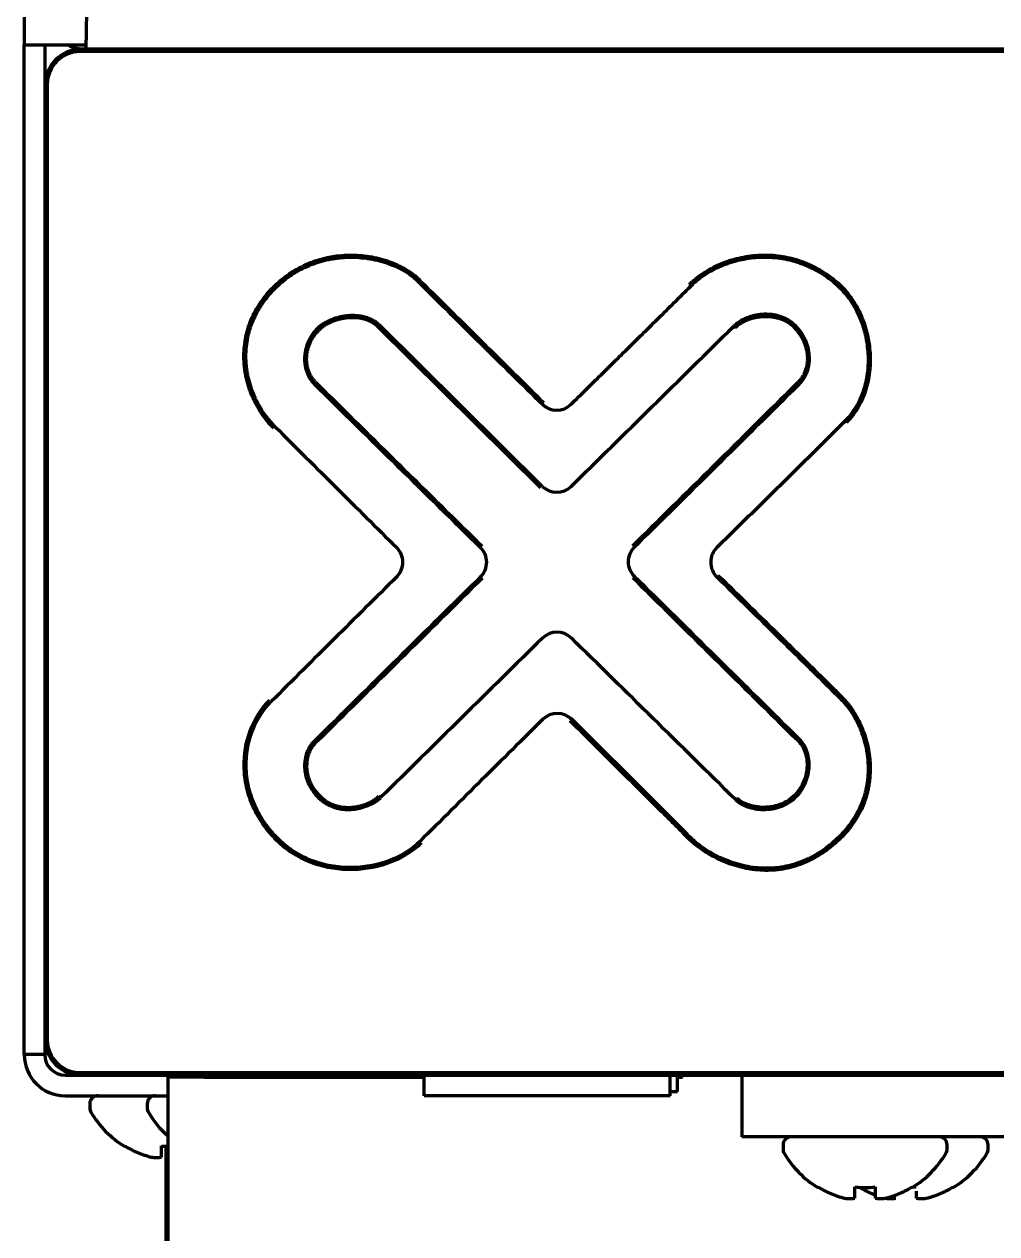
# Model space of a CAD drawing. Header units: inches. Extents: x -2983 to 7024, y 422 to 5529.
# Drawn here: x 2724.8 to 2772.2, y 2214.2 to 2273.1 of the extents above; entities that cross this region are included whole.
import ezdxf

# ---------------------------------------------------------------- set-up
doc = ezdxf.new("R2010")
doc.units = ezdxf.units.IN

msp = doc.modelspace()

# ---------------------------------------------------------------- linework, layer by layer
at = {"linetype": 'Continuous', "lineweight": 70}
for p, q in [((2724.784, 3937.287), (2724.784, 2272.092)), ((2727.933, 2280.41), (2727.784, 2271.892)), ((2724.784, 2271.546), (2724.784, 2272.092)), ((2724.784, 2272.092), (2726.784, 2272.092)), ((2725.784, 2272.092), (2725.784, 2271.546)), ((2726.784, 2272.092), (2727.788, 2272.092)), ((2774.059, 2271.767), (2727.509, 2271.767)), ((2773.984, 2271.892), (2727.584, 2271.892)), ((2724.784, 2225.188), (2724.784, 2271.546)), ((2725.784, 2271.546), (2725.784, 2270.092)), ((2725.784, 2270.092), (2725.784, 2223.692)), ((2725.909, 2270.167), (2725.909, 2223.617)), ((2744.027, 2260.532), (2744.099, 2260.602)), ((2764.208, 2260.577), (2764.27, 2260.655)), ((2757.298, 2260.354), (2757.227, 2260.424)), ((2739.076, 2258.267), (2739.147, 2258.196)), ((2742.094, 2258.452), (2742.025, 2258.379)), ((2749.977, 2250.512), (2742.025, 2258.379)), ((2750.048, 2250.583), (2742.094, 2258.452)), ((2759.369, 2258.37), (2759.44, 2258.3)), ((2762.36, 2258.439), (2762.29, 2258.368)), ((2738.923, 2255.588), (2738.993, 2255.658)), ((2762.592, 2255.587), (2762.521, 2255.658)), ((2737.024, 2253.483), (2736.954, 2253.412)), ((2764.813, 2253.771), (2764.883, 2253.7)), ((2758.56, 2246.173), (2758.63, 2246.245)), ((2764.628, 2240.199), (2764.699, 2240.269)), ((2751.48, 2239.234), (2751.41, 2239.163)), ((2738.891, 2238.125), (2738.962, 2238.053)), ((2762.622, 2238.217), (2762.551, 2238.146)), ((2739.138, 2235.414), (2739.209, 2235.485)), ((2742.156, 2235.414), (2742.085, 2235.485)), ((2759.481, 2235.307), (2759.551, 2235.379)), ((2759.575, 2235.355), (2759.507, 2235.281)), ((2757.196, 2233.546), (2757.125, 2233.476)), ((2744.146, 2233.208), (2744.075, 2233.278)), ((2724.784, 2224.461), (2724.784, 2225.188)), ((2724.784, 2223.892), (2724.784, 2224.461)), ((2724.784, 2222.892), (2724.784, 2223.892)), ((2725.784, 2223.692), (2725.784, 2222.892)), ((2725.784, 2222.892), (2724.784, 2222.892)), ((2726.784, 2221.892), (2738.784, 2221.892)), ((2727.509, 2222.017), (2774.059, 2222.017)), ((2727.584, 2221.892), (2773.984, 2221.892)), ((2730.23, 2221.892), (2730.231, 2221.892)), ((2733.584, 2221.792), (2731.784, 2221.792)), ((2731.784, 2221.792), (2731.784, 2141.342)), ((2733.03, 2221.892), (2733.031, 2221.892)), ((2733.584, 2221.792), (2744.284, 2221.792)), ((2736.538, 2221.892), (2736.538, 2221.892)), ((2740.784, 2221.892), (2738.784, 2221.892)), ((2740.784, 2221.892), (2740.784, 2221.792)), ((2744.284, 2220.892), (2744.284, 2221.892)), ((2756.284, 2220.892), (2756.284, 2221.892)), ((2756.634, 2221.092), (2756.634, 2221.892)), ((2756.634, 2221.792), (2756.884, 2221.792)), ((2756.884, 2221.792), (2756.884, 2221.892)), ((2759.784, 2221.892), (2759.784, 2218.892)), ((2756.284, 2221.092), (2756.634, 2221.092)), ((2726.784, 2220.892), (2731.784, 2220.892)), ((2727.984, 2220.492), (2727.984, 2220.292)), ((2730.784, 2220.492), (2730.784, 2220.292)), ((2756.284, 2220.892), (2744.284, 2220.892)), ((2762.784, 2218.892), (2759.784, 2218.892)), ((2774.145, 2218.892), (2762.784, 2218.892)), ((2729.684, 2218.414), (2729.684, 2218.447)), ((2731.684, 2218.446), (2731.684, 2141.392)), ((2761.784, 2218.492), (2761.784, 2218.292)), ((2769.784, 2218.292), (2769.784, 2218.492)), ((2771.784, 2218.292), (2771.784, 2218.492)), ((2763.484, 2216.414), (2763.484, 2216.447)), ((2768.084, 2216.447), (2768.084, 2216.414)), ((2768.086, 2216.426), (2768.284, 2216.447)), ((2770.084, 2216.447), (2770.084, 2216.414))]:
    msp.add_line(p, q, dxfattribs=at)
for centre, radius, start, end in [((2727.584, 2270.092), 1.8, 90, 180), ((2727.509, 2270.167), 1.6, 90, 180), ((2727.784, 2273.892), 2, 244.16016, 270), ((4171.381, 3699.731), 2026.977, 225.23677, 225.47603), ((4171.381, 3699.731), 2026.877, 225.236811, 225.47603), ((-1554.818, 6635.572), 6145.901, 314.481055, 314.584597), ((5968.777, 5529.2), 4598.751, 225.385511, 225.52738), ((5968.777, 5529.2), 4598.651, 225.38552, 225.52738), ((-2891.882, 7966.674), 8036.665, 314.633821, 314.714601), ((-2891.882, 7966.674), 8036.765, 314.633821, 314.714601), ((2750.751, 2255.297), 1, 225.47603, 314.4864), ((4745.014, 4269.162), 2845.169, 225.109511, 225.277687), ((2750.751, 2251.294), 1, 225.30712, 314.48105), ((2742.246, 2246.887), 1, 314.73047, 45.27769), ((2746.337, 2246.886), 1, 314.61693, 45.52738), ((2755.237, 2246.909), 1, 134.63382, 225.42172), ((2759.261, 2246.887), 1, 134.48075, 225.54834), ((4987.826, -19.921), 3189.776, 134.730473, 134.885454), ((9504.928, -4602.689), 9621.641, 134.61693, 134.685132), ((9504.928, -4602.689), 9621.541, 134.61693, 134.685132), ((-3858.265, -4464.673), 9421.412, 45.352632, 45.42172), ((-3858.265, -4464.673), 9421.512, 45.352629, 45.42172), ((2750.764, 2242.481), 1, 45.50651, 134.48872), ((8193.365, -3298.13), 7767.612, 134.488725, 134.570552), ((-2636.483, -3240.868), 7687.973, 45.422706, 45.506515), ((2750.776, 2238.523), 1, 45.26446, 134.71352), ((4786.739, 182.099), 2894.791, 134.713518, 134.88081), ((2727.584, 2223.692), 1.8, 180, 270), ((2727.509, 2223.617), 1.6, 180, 270), ((2726.784, 2222.892), 2, 180, 270), ((2726.784, 2222.892), 1, 180, 270), ((2728.384, 2220.492), 0.4, 90, 180), ((2731.184, 2220.492), 0.4, 90, 180), ((2728.384, 2220.292), 0.4, 180, 210.30118), ((2732.183, 2222.512), 4.8, 210.30118, 238.62729), ((2731.184, 2220.292), 0.4, 180, 210.30118), ((2734.983, 2222.512), 4.8, 210.30118, 228.20682), ((2762.184, 2218.492), 0.4, 90, 180), ((2769.384, 2218.492), 0.4, 0, 90), ((2771.384, 2218.492), 0.4, 0, 90), ((2762.184, 2218.292), 0.4, 180, 210.30118), ((2765.983, 2220.512), 4.8, 210.30118, 238.62729), ((2765.585, 2220.512), 4.8, 301.37271, 329.69882), ((2769.384, 2218.292), 0.4, 329.69882, 0), ((2767.585, 2220.512), 4.8, 301.37271, 329.69882), ((2771.384, 2218.292), 0.4, 329.69882, 0)]:
    msp.add_arc(centre, radius, start, end, dxfattribs=at)
for points, knots in [([(2736.954, 2253.412), (2736.925, 2253.441), (2736.896, 2253.47), (2736.84, 2253.529), (2736.757, 2253.619), (2736.678, 2253.712), (2736.525, 2253.901), (2736.43, 2254.032), (2736.253, 2254.301), (2736.171, 2254.44), (2736.057, 2254.655), (2736.02, 2254.727), (2735.968, 2254.838), (2735.951, 2254.875), (2735.918, 2254.95), (2735.902, 2254.987), (2735.824, 2255.175), (2735.768, 2255.328), (2735.673, 2255.637), (2735.632, 2255.793), (2735.583, 2256.031), (2735.568, 2256.111), (2735.55, 2256.231), (2735.544, 2256.272), (2735.533, 2256.353), (2735.528, 2256.393), (2735.507, 2256.596), (2735.498, 2256.759), (2735.497, 2257.082), (2735.505, 2257.243), (2735.538, 2257.564), (2735.563, 2257.724), (2735.605, 2257.924), (2735.614, 2257.964), (2735.633, 2258.043), (2735.663, 2258.162), (2735.745, 2258.434), (2735.891, 2258.808), (2736.038, 2259.094), (2736.159, 2259.303), (2736.201, 2259.372), (2736.268, 2259.474), (2736.29, 2259.508), (2736.336, 2259.575), (2736.36, 2259.609), (2736.479, 2259.774), (2736.58, 2259.901), (2736.792, 2260.145), (2736.903, 2260.261), (2737.135, 2260.485), (2737.255, 2260.592), (2737.444, 2260.745), (2737.508, 2260.794), (2737.607, 2260.866), (2737.64, 2260.89), (2737.707, 2260.937), (2737.741, 2260.959), (2737.843, 2261.027), (2737.912, 2261.071), (2738.017, 2261.133), (2738.053, 2261.154), (2738.124, 2261.194), (2738.16, 2261.214), (2738.339, 2261.31), (2738.486, 2261.379), (2738.783, 2261.503), (2738.935, 2261.558), (2739.242, 2261.654), (2739.397, 2261.695), (2739.635, 2261.746), (2739.714, 2261.762), (2739.875, 2261.789), (2739.956, 2261.8), (2740.198, 2261.83), (2740.522, 2261.855), (2740.845, 2261.853), (2741.168, 2261.837), (2741.329, 2261.822), (2741.531, 2261.794), (2741.571, 2261.788), (2741.652, 2261.775), (2741.692, 2261.769), (2741.812, 2261.747), (2741.892, 2261.731), (2742.129, 2261.677), (2742.285, 2261.634), (2742.592, 2261.535), (2742.743, 2261.478), (2742.966, 2261.381), (2743.04, 2261.347), (2743.149, 2261.292), (2743.185, 2261.273), (2743.258, 2261.235), (2743.293, 2261.215), (2743.47, 2261.113), (2743.606, 2261.025), (2743.799, 2260.878), (2743.862, 2260.826), (2743.953, 2260.745), (2743.983, 2260.717), (2744.042, 2260.661), (2744.071, 2260.631), (2744.099, 2260.602)], [0, 0, 0, 0, 0.007813, 0.007813, 0.015625, 0.03125, 0.03125, 0.0625, 0.0625, 0.09375, 0.09375, 0.109375, 0.109375, 0.117188, 0.117188, 0.125, 0.125, 0.15625, 0.15625, 0.1875, 0.1875, 0.203125, 0.203125, 0.210938, 0.210938, 0.21875, 0.21875, 0.25, 0.25, 0.28125, 0.28125, 0.3125, 0.3125, 0.320313, 0.320313, 0.328125, 0.34375, 0.375, 0.40625, 0.40625, 0.421875, 0.421875, 0.429687, 0.429687, 0.4375, 0.4375, 0.46875, 0.46875, 0.5, 0.5, 0.53125, 0.53125, 0.546875, 0.546875, 0.554687, 0.554687, 0.5625, 0.5625, 0.578125, 0.578125, 0.585937, 0.585937, 0.59375, 0.59375, 0.625, 0.625, 0.65625, 0.65625, 0.6875, 0.6875, 0.703125, 0.703125, 0.71875, 0.71875, 0.75, 0.78125, 0.78125, 0.8125, 0.8125, 0.820312, 0.820312, 0.828125, 0.828125, 0.84375, 0.84375, 0.875, 0.875, 0.90625, 0.90625, 0.921875, 0.921875, 0.929687, 0.929687, 0.9375, 0.9375, 0.96875, 0.96875, 0.984375, 0.984375, 0.992187, 0.992187, 1, 1, 1, 1]), ([(2737.024, 2253.483), (2736.996, 2253.511), (2736.968, 2253.54), (2736.913, 2253.598), (2736.831, 2253.686), (2736.754, 2253.777), (2736.605, 2253.962), (2736.511, 2254.09), (2736.338, 2254.354), (2736.257, 2254.49), (2736.145, 2254.701), (2736.11, 2254.772), (2736.059, 2254.88), (2736.042, 2254.917), (2736.009, 2254.99), (2735.994, 2255.027), (2735.917, 2255.211), (2735.863, 2255.36), (2735.769, 2255.663), (2735.73, 2255.817), (2735.681, 2256.05), (2735.667, 2256.128), (2735.648, 2256.246), (2735.643, 2256.286), (2735.632, 2256.365), (2735.628, 2256.405), (2735.607, 2256.604), (2735.598, 2256.763), (2735.597, 2257.08), (2735.605, 2257.237), (2735.637, 2257.552), (2735.662, 2257.709), (2735.703, 2257.905), (2735.712, 2257.944), (2735.731, 2258.022), (2735.761, 2258.138), (2735.84, 2258.404), (2735.984, 2258.771), (2736.128, 2259.051), (2736.247, 2259.256), (2736.289, 2259.324), (2736.354, 2259.424), (2736.376, 2259.457), (2736.421, 2259.523), (2736.445, 2259.556), (2736.562, 2259.718), (2736.661, 2259.842), (2736.869, 2260.08), (2736.978, 2260.195), (2737.205, 2260.414), (2737.323, 2260.518), (2737.508, 2260.668), (2737.571, 2260.716), (2737.667, 2260.787), (2737.7, 2260.81), (2737.766, 2260.856), (2737.799, 2260.878), (2737.899, 2260.944), (2737.967, 2260.987), (2738.07, 2261.048), (2738.105, 2261.068), (2738.174, 2261.108), (2738.21, 2261.127), (2738.386, 2261.221), (2738.529, 2261.289), (2738.967, 2261.471), (2739.268, 2261.565), (2739.655, 2261.648), (2739.734, 2261.663), (2739.891, 2261.69), (2739.97, 2261.701), (2740.208, 2261.731), (2740.525, 2261.755), (2740.841, 2261.753), (2741.158, 2261.737), (2741.316, 2261.722), (2741.514, 2261.696), (2741.553, 2261.69), (2741.632, 2261.677), (2741.672, 2261.671), (2741.79, 2261.649), (2741.868, 2261.633), (2742.1, 2261.581), (2742.253, 2261.539), (2742.554, 2261.442), (2742.702, 2261.387), (2742.921, 2261.292), (2742.993, 2261.258), (2743.136, 2261.187), (2743.207, 2261.149), (2743.415, 2261.03), (2743.548, 2260.943), (2743.736, 2260.8), (2743.797, 2260.75), (2743.886, 2260.671), (2743.915, 2260.644), (2743.972, 2260.589), (2744, 2260.561), (2744.027, 2260.532)], [0, 0, 0, 0, 0.007812, 0.007812, 0.015625, 0.03125, 0.03125, 0.0625, 0.0625, 0.09375, 0.09375, 0.109375, 0.109375, 0.117187, 0.117187, 0.125, 0.125, 0.15625, 0.15625, 0.1875, 0.1875, 0.203125, 0.203125, 0.210937, 0.210937, 0.21875, 0.21875, 0.25, 0.25, 0.28125, 0.28125, 0.3125, 0.3125, 0.320312, 0.320312, 0.328125, 0.34375, 0.375, 0.40625, 0.40625, 0.421875, 0.421875, 0.429687, 0.429687, 0.4375, 0.4375, 0.46875, 0.46875, 0.5, 0.5, 0.53125, 0.53125, 0.546875, 0.546875, 0.554687, 0.554687, 0.5625, 0.5625, 0.578125, 0.578125, 0.585937, 0.585937, 0.59375, 0.59375, 0.625, 0.625, 0.6875, 0.6875, 0.703125, 0.703125, 0.71875, 0.71875, 0.75, 0.78125, 0.78125, 0.8125, 0.8125, 0.820312, 0.820312, 0.828125, 0.828125, 0.84375, 0.84375, 0.875, 0.875, 0.90625, 0.90625, 0.921875, 0.921875, 0.9375, 0.9375, 0.96875, 0.96875, 0.984375, 0.984375, 0.992187, 0.992187, 1, 1, 1, 1]), ([(2757.227, 2260.424), (2757.284, 2260.482), (2757.343, 2260.537), (2757.433, 2260.618), (2757.464, 2260.645), (2757.526, 2260.697), (2757.557, 2260.722), (2757.714, 2260.847), (2757.844, 2260.939), (2758.113, 2261.11), (2758.251, 2261.188), (2758.535, 2261.333), (2758.681, 2261.399), (2758.905, 2261.489), (2758.98, 2261.517), (2759.132, 2261.57), (2759.208, 2261.595), (2759.438, 2261.665), (2759.592, 2261.704), (2759.903, 2261.77), (2760.217, 2261.822), (2760.535, 2261.848), (2760.736, 2261.855), (2760.776, 2261.856), (2760.857, 2261.857), (2760.897, 2261.857), (2761.018, 2261.856), (2761.098, 2261.854), (2761.338, 2261.841), (2761.496, 2261.825), (2761.812, 2261.78), (2762.124, 2261.72), (2762.432, 2261.632), (2762.623, 2261.568), (2762.661, 2261.554), (2762.737, 2261.527), (2762.85, 2261.484), (2763.036, 2261.407), (2763.182, 2261.339), (2763.327, 2261.268), (2763.398, 2261.23), (2763.751, 2261.035), (2764.018, 2260.856), (2764.27, 2260.655)], [0, 0, 0, 0, 0.03125, 0.03125, 0.046875, 0.046875, 0.0625, 0.0625, 0.125, 0.125, 0.1875, 0.1875, 0.25, 0.25, 0.28125, 0.28125, 0.3125, 0.3125, 0.375, 0.375, 0.4375, 0.5, 0.5, 0.515625, 0.515625, 0.53125, 0.53125, 0.5625, 0.5625, 0.625, 0.625, 0.6875, 0.75, 0.75, 0.765625, 0.765625, 0.78125, 0.8125, 0.84375, 0.84375, 0.875, 0.875, 1, 1, 1, 1]), ([(2757.298, 2260.354), (2757.354, 2260.41), (2757.412, 2260.465), (2757.5, 2260.544), (2757.531, 2260.57), (2757.591, 2260.621), (2757.622, 2260.646), (2757.776, 2260.768), (2757.904, 2260.859), (2758.168, 2261.026), (2758.303, 2261.103), (2758.582, 2261.244), (2758.725, 2261.309), (2758.945, 2261.397), (2759.019, 2261.425), (2759.168, 2261.477), (2759.243, 2261.501), (2759.468, 2261.569), (2759.619, 2261.608), (2759.924, 2261.672), (2760.232, 2261.723), (2760.544, 2261.748), (2760.741, 2261.755), (2760.781, 2261.756), (2760.86, 2261.757), (2760.899, 2261.757), (2761.018, 2261.756), (2761.097, 2261.754), (2761.332, 2261.741), (2761.487, 2261.725), (2761.796, 2261.681), (2762.103, 2261.622), (2762.405, 2261.536), (2762.593, 2261.473), (2762.63, 2261.459), (2762.704, 2261.432), (2762.815, 2261.391), (2762.998, 2261.315), (2763.141, 2261.248), (2763.282, 2261.178), (2763.353, 2261.141), (2763.699, 2260.95), (2763.96, 2260.774), (2764.208, 2260.577)], [0, 0, 0, 0, 0.03125, 0.03125, 0.046875, 0.046875, 0.0625, 0.0625, 0.125, 0.125, 0.1875, 0.1875, 0.25, 0.25, 0.28125, 0.28125, 0.3125, 0.3125, 0.375, 0.375, 0.4375, 0.5, 0.5, 0.515625, 0.515625, 0.53125, 0.53125, 0.5625, 0.5625, 0.625, 0.625, 0.6875, 0.75, 0.75, 0.765625, 0.765625, 0.78125, 0.8125, 0.84375, 0.84375, 0.875, 0.875, 1, 1, 1, 1]), ([(2764.208, 2260.577), (2764.333, 2260.477), (2764.451, 2260.371), (2764.674, 2260.147), (2764.779, 2260.028), (2764.926, 2259.842), (2764.998, 2259.747), (2765.066, 2259.649), (2765.11, 2259.583), (2765.132, 2259.549), (2765.239, 2259.381), (2765.316, 2259.243), (2765.458, 2258.961), (2765.521, 2258.817), (2765.635, 2258.524), (2765.686, 2258.374), (2765.751, 2258.146), (2765.771, 2258.069), (2765.799, 2257.953), (2765.808, 2257.914), (2765.825, 2257.836), (2765.833, 2257.797), (2765.87, 2257.602), (2765.916, 2257.289), (2765.934, 2256.975), (2765.937, 2256.66), (2765.932, 2256.502), (2765.916, 2256.303), (2765.913, 2256.264), (2765.904, 2256.184), (2765.9, 2256.145), (2765.884, 2256.026), (2765.872, 2255.947), (2765.83, 2255.711), (2765.794, 2255.557), (2765.706, 2255.254), (2765.655, 2255.105), (2765.534, 2254.813), (2765.465, 2254.67), (2765.367, 2254.496), (2765.347, 2254.461), (2765.305, 2254.393), (2765.242, 2254.292), (2765.173, 2254.194), (2765.03, 2254.004), (2764.926, 2253.884), (2764.813, 2253.771)], [0, 0, 0, 0, 0.0625, 0.0625, 0.125, 0.125, 0.15625, 0.171875, 0.171875, 0.1875, 0.1875, 0.25, 0.25, 0.3125, 0.3125, 0.375, 0.375, 0.40625, 0.40625, 0.421875, 0.421875, 0.4375, 0.4375, 0.5, 0.5625, 0.5625, 0.625, 0.625, 0.640625, 0.640625, 0.65625, 0.65625, 0.6875, 0.6875, 0.75, 0.75, 0.8125, 0.8125, 0.875, 0.875, 0.890625, 0.890625, 0.90625, 0.9375, 0.9375, 1, 1, 1, 1]), ([(2764.27, 2260.655), (2764.398, 2260.553), (2764.519, 2260.445), (2764.747, 2260.216), (2764.854, 2260.095), (2765.005, 2259.905), (2765.078, 2259.807), (2765.147, 2259.707), (2765.193, 2259.639), (2765.215, 2259.605), (2765.324, 2259.433), (2765.404, 2259.292), (2765.548, 2259.004), (2765.613, 2258.857), (2765.73, 2258.557), (2765.781, 2258.404), (2765.848, 2258.171), (2765.869, 2258.092), (2765.897, 2257.973), (2765.906, 2257.933), (2765.923, 2257.854), (2765.931, 2257.814), (2765.969, 2257.615), (2766.016, 2257.295), (2766.034, 2256.974), (2766.037, 2256.651), (2766.032, 2256.49), (2766.015, 2256.287), (2766.012, 2256.247), (2766.003, 2256.166), (2765.998, 2256.125), (2765.988, 2256.044), (2765.982, 2256.004), (2765.969, 2255.923), (2765.962, 2255.883), (2765.926, 2255.682), (2765.889, 2255.524), (2765.799, 2255.215), (2765.746, 2255.063), (2765.622, 2254.765), (2765.551, 2254.619), (2765.451, 2254.441), (2765.43, 2254.406), (2765.387, 2254.336), (2765.322, 2254.233), (2765.252, 2254.133), (2765.106, 2253.939), (2764.999, 2253.816), (2764.883, 2253.7)], [0, 0, 0, 0, 0.0625, 0.0625, 0.125, 0.125, 0.15625, 0.171875, 0.171875, 0.1875, 0.1875, 0.25, 0.25, 0.3125, 0.3125, 0.375, 0.375, 0.40625, 0.40625, 0.421875, 0.421875, 0.4375, 0.4375, 0.5, 0.5625, 0.5625, 0.625, 0.625, 0.640625, 0.640625, 0.65625, 0.65625, 0.671875, 0.671875, 0.6875, 0.6875, 0.75, 0.75, 0.8125, 0.8125, 0.875, 0.875, 0.890625, 0.890625, 0.90625, 0.9375, 0.9375, 1, 1, 1, 1]), ([(2751.452, 2254.583), (2751.94, 2255.063), (2752.428, 2255.543), (2753.405, 2256.503), (2753.892, 2256.983), (2754.868, 2257.944), (2755.355, 2258.425), (2756.085, 2259.146), (2756.329, 2259.387), (2756.693, 2259.749), (2756.814, 2259.87), (2756.996, 2260.051), (2757.057, 2260.111), (2757.178, 2260.232), (2757.238, 2260.293), (2757.298, 2260.354)], [0, 0, 0, 0, 0.25, 0.25, 0.5, 0.5, 0.75, 0.75, 0.875, 0.875, 0.9375, 0.9375, 0.96875, 0.96875, 1, 1, 1, 1]), ([(2742.094, 2258.452), (2742.093, 2258.453), (2742.091, 2258.455), (2742.088, 2258.458), (2742.083, 2258.462), (2742.072, 2258.472), (2742.049, 2258.492), (2742.003, 2258.53), (2741.962, 2258.561), (2741.878, 2258.62), (2741.82, 2258.655), (2741.728, 2258.703), (2741.698, 2258.718), (2741.634, 2258.746), (2741.603, 2258.759), (2741.506, 2258.795), (2741.441, 2258.816), (2741.31, 2258.85), (2741.244, 2258.863), (2741.109, 2258.885), (2741.041, 2258.893), (2740.939, 2258.9), (2740.904, 2258.901), (2740.835, 2258.903), (2740.801, 2258.904), (2740.698, 2258.902), (2740.629, 2258.899), (2740.493, 2258.886), (2740.357, 2258.869), (2740.224, 2258.842), (2740.091, 2258.811), (2740.026, 2258.793), (2739.928, 2258.762), (2739.895, 2258.751), (2739.831, 2258.728), (2739.799, 2258.716), (2739.703, 2258.677), (2739.641, 2258.649), (2739.518, 2258.588), (2739.459, 2258.556), (2739.343, 2258.484), (2739.286, 2258.445), (2739.204, 2258.382), (2739.178, 2258.36), (2739.126, 2258.315), (2739.1, 2258.291), (2739.076, 2258.267)], [0, 0, 0, 0, 0.001953, 0.001953, 0.003906, 0.007812, 0.015625, 0.03125, 0.0625, 0.0625, 0.125, 0.125, 0.15625, 0.15625, 0.1875, 0.1875, 0.25, 0.25, 0.3125, 0.3125, 0.375, 0.375, 0.40625, 0.40625, 0.4375, 0.4375, 0.5, 0.5, 0.5625, 0.625, 0.625, 0.6875, 0.6875, 0.71875, 0.71875, 0.75, 0.75, 0.8125, 0.8125, 0.875, 0.875, 0.9375, 0.9375, 0.96875, 0.96875, 1, 1, 1, 1]), ([(2742.025, 2258.379), (2741.977, 2258.424), (2741.926, 2258.465), (2741.819, 2258.539), (2741.763, 2258.572), (2741.676, 2258.617), (2741.646, 2258.631), (2741.586, 2258.658), (2741.555, 2258.67), (2741.464, 2258.704), (2741.402, 2258.723), (2741.276, 2258.755), (2741.213, 2258.767), (2741.085, 2258.787), (2741.02, 2258.794), (2740.922, 2258.8), (2740.889, 2258.802), (2740.823, 2258.803), (2740.791, 2258.803), (2740.692, 2258.802), (2740.627, 2258.798), (2740.432, 2258.78), (2740.304, 2258.759), (2740.115, 2258.714), (2740.052, 2258.696), (2739.959, 2258.667), (2739.928, 2258.656), (2739.867, 2258.634), (2739.836, 2258.623), (2739.745, 2258.586), (2739.685, 2258.56), (2739.569, 2258.502), (2739.512, 2258.471), (2739.401, 2258.403), (2739.347, 2258.366), (2739.269, 2258.306), (2739.244, 2258.285), (2739.194, 2258.242), (2739.17, 2258.219), (2739.147, 2258.196)], [0, 0, 0, 0, 0.0625, 0.0625, 0.125, 0.125, 0.15625, 0.15625, 0.1875, 0.1875, 0.25, 0.25, 0.3125, 0.3125, 0.375, 0.375, 0.40625, 0.40625, 0.4375, 0.4375, 0.5, 0.5, 0.625, 0.625, 0.6875, 0.6875, 0.71875, 0.71875, 0.75, 0.75, 0.8125, 0.8125, 0.875, 0.875, 0.9375, 0.9375, 0.96875, 0.96875, 1, 1, 1, 1]), ([(2762.36, 2258.439), (2762.263, 2258.534), (2762.156, 2258.616), (2762.011, 2258.702), (2761.981, 2258.719), (2761.921, 2258.75), (2761.891, 2258.765), (2761.799, 2258.807), (2761.737, 2258.832), (2761.611, 2258.874), (2761.547, 2258.893), (2761.449, 2258.916), (2761.416, 2258.923), (2761.35, 2258.935), (2761.316, 2258.94), (2761.216, 2258.954), (2761.081, 2258.967), (2760.947, 2258.969), (2760.846, 2258.966), (2760.812, 2258.965), (2760.744, 2258.96), (2760.711, 2258.957), (2760.61, 2258.947), (2760.544, 2258.937), (2760.412, 2258.912), (2760.347, 2258.898), (2760.218, 2258.863), (2760.153, 2258.843), (2760.058, 2258.809), (2760.026, 2258.796), (2759.964, 2258.771), (2759.933, 2258.758), (2759.842, 2258.715), (2759.782, 2258.684), (2759.667, 2258.616), (2759.611, 2258.579), (2759.543, 2258.528), (2759.53, 2258.518), (2759.503, 2258.496), (2759.464, 2258.464), (2759.427, 2258.429), (2759.404, 2258.406)], [0, 0, 0, 0, 0.125, 0.125, 0.15625, 0.15625, 0.1875, 0.1875, 0.25, 0.25, 0.3125, 0.3125, 0.34375, 0.34375, 0.375, 0.375, 0.4375, 0.5, 0.5, 0.53125, 0.53125, 0.5625, 0.5625, 0.625, 0.625, 0.6875, 0.6875, 0.75, 0.75, 0.78125, 0.78125, 0.8125, 0.8125, 0.875, 0.875, 0.9375, 0.9375, 0.953125, 0.953125, 0.96875, 1, 1, 1, 1]), ([(2759.44, 2258.3), (2759.452, 2258.312), (2759.463, 2258.324), (2759.486, 2258.347), (2759.522, 2258.381), (2759.559, 2258.413), (2759.61, 2258.454), (2759.637, 2258.473), (2759.69, 2258.511), (2759.717, 2258.529), (2759.8, 2258.58), (2759.857, 2258.611), (2759.974, 2258.667), (2760.034, 2258.692), (2760.125, 2258.727), (2760.156, 2258.738), (2760.218, 2258.758), (2760.249, 2258.767), (2760.343, 2258.794), (2760.406, 2258.809), (2760.533, 2258.834), (2760.597, 2258.844), (2760.693, 2258.855), (2760.726, 2258.858), (2760.791, 2258.863), (2760.823, 2258.865), (2760.921, 2258.869), (2761.052, 2258.869), (2761.181, 2258.858), (2761.279, 2258.845), (2761.311, 2258.84), (2761.375, 2258.829), (2761.407, 2258.822), (2761.502, 2258.801), (2761.564, 2258.784), (2761.687, 2258.744), (2761.747, 2258.721), (2761.836, 2258.681), (2761.865, 2258.667), (2761.923, 2258.637), (2761.952, 2258.621), (2762.093, 2258.538), (2762.196, 2258.459), (2762.29, 2258.368)], [0, 0, 0, 0, 0.015625, 0.015625, 0.03125, 0.0625, 0.0625, 0.09375, 0.09375, 0.125, 0.125, 0.1875, 0.1875, 0.25, 0.25, 0.28125, 0.28125, 0.3125, 0.3125, 0.375, 0.375, 0.4375, 0.4375, 0.46875, 0.46875, 0.5, 0.5, 0.5625, 0.625, 0.625, 0.65625, 0.65625, 0.6875, 0.6875, 0.75, 0.75, 0.8125, 0.8125, 0.84375, 0.84375, 0.875, 0.875, 1, 1, 1, 1]), ([(2739.076, 2258.267), (2738.988, 2258.179), (2738.909, 2258.084), (2738.82, 2257.957), (2738.803, 2257.932), (2738.769, 2257.879), (2738.753, 2257.853), (2738.707, 2257.772), (2738.678, 2257.717), (2738.601, 2257.55), (2738.559, 2257.435), (2738.519, 2257.285), (2738.512, 2257.255), (2738.498, 2257.194), (2738.492, 2257.164), (2738.477, 2257.073), (2738.461, 2256.951), (2738.456, 2256.828), (2738.458, 2256.705), (2738.461, 2256.644), (2738.471, 2256.551), (2738.475, 2256.52), (2738.485, 2256.459), (2738.49, 2256.428), (2738.503, 2256.367), (2738.51, 2256.337), (2738.526, 2256.277), (2738.535, 2256.247), (2738.563, 2256.159), (2738.585, 2256.101), (2738.635, 2255.989), (2738.663, 2255.935), (2738.711, 2255.855), (2738.727, 2255.829), (2738.762, 2255.777), (2738.78, 2255.752), (2738.838, 2255.678), (2738.879, 2255.632), (2738.923, 2255.588)], [0, 0, 0, 0, 0.125, 0.125, 0.15625, 0.15625, 0.1875, 0.1875, 0.25, 0.25, 0.375, 0.375, 0.40625, 0.40625, 0.4375, 0.4375, 0.5, 0.5625, 0.5625, 0.625, 0.625, 0.65625, 0.65625, 0.6875, 0.6875, 0.71875, 0.71875, 0.75, 0.75, 0.8125, 0.8125, 0.875, 0.875, 0.90625, 0.90625, 0.9375, 0.9375, 1, 1, 1, 1]), ([(2738.993, 2255.658), (2738.952, 2255.7), (2738.913, 2255.744), (2738.859, 2255.814), (2738.842, 2255.838), (2738.809, 2255.887), (2738.793, 2255.912), (2738.748, 2255.988), (2738.722, 2256.039), (2738.675, 2256.146), (2738.654, 2256.2), (2738.628, 2256.284), (2738.62, 2256.312), (2738.605, 2256.369), (2738.599, 2256.398), (2738.587, 2256.456), (2738.582, 2256.485), (2738.573, 2256.543), (2738.569, 2256.572), (2738.56, 2256.66), (2738.557, 2256.718), (2738.557, 2256.835), (2738.561, 2256.951), (2738.577, 2257.066), (2738.592, 2257.153), (2738.598, 2257.181), (2738.61, 2257.239), (2738.618, 2257.267), (2738.656, 2257.409), (2738.696, 2257.518), (2738.77, 2257.676), (2738.797, 2257.728), (2738.841, 2257.804), (2738.856, 2257.829), (2738.888, 2257.879), (2738.904, 2257.903), (2738.988, 2258.023), (2739.063, 2258.113), (2739.147, 2258.196)], [0, 0, 0, 0, 0.0625, 0.0625, 0.09375, 0.09375, 0.125, 0.125, 0.1875, 0.1875, 0.25, 0.25, 0.28125, 0.28125, 0.3125, 0.3125, 0.34375, 0.34375, 0.375, 0.375, 0.4375, 0.4375, 0.5, 0.5625, 0.5625, 0.59375, 0.59375, 0.625, 0.625, 0.75, 0.75, 0.8125, 0.8125, 0.84375, 0.84375, 0.875, 0.875, 1, 1, 1, 1]), ([(2762.29, 2258.368), (2762.335, 2258.324), (2762.379, 2258.278), (2762.462, 2258.183), (2762.501, 2258.134), (2762.613, 2257.984), (2762.68, 2257.878), (2762.752, 2257.738), (2762.766, 2257.709), (2762.792, 2257.652), (2762.804, 2257.623), (2762.84, 2257.536), (2762.861, 2257.477), (2762.916, 2257.298), (2762.943, 2257.176), (2762.962, 2257.02), (2762.965, 2256.988), (2762.969, 2256.925), (2762.97, 2256.894), (2762.973, 2256.799), (2762.971, 2256.736), (2762.964, 2256.642), (2762.961, 2256.611), (2762.952, 2256.548), (2762.948, 2256.517), (2762.931, 2256.424), (2762.916, 2256.363), (2762.88, 2256.243), (2762.859, 2256.185), (2762.823, 2256.098), (2762.803, 2256.056), (2762.781, 2256.014), (2762.766, 2255.986), (2762.758, 2255.972), (2762.719, 2255.903), (2762.649, 2255.799), (2762.566, 2255.704), (2762.521, 2255.659)], [0, 0, 0, 0, 0.0625, 0.0625, 0.125, 0.125, 0.25, 0.25, 0.28125, 0.28125, 0.3125, 0.3125, 0.375, 0.375, 0.5, 0.5, 0.53125, 0.53125, 0.5625, 0.5625, 0.625, 0.625, 0.65625, 0.65625, 0.6875, 0.6875, 0.75, 0.75, 0.8125, 0.8125, 0.84375, 0.859375, 0.859375, 0.875, 0.875, 0.9375, 1, 1, 1, 1]), ([(2762.591, 2255.588), (2762.638, 2255.635), (2762.726, 2255.735), (2762.8, 2255.845), (2762.842, 2255.917), (2762.85, 2255.931), (2762.866, 2255.961), (2762.889, 2256.005), (2762.91, 2256.05), (2762.949, 2256.14), (2762.972, 2256.202), (2763.01, 2256.328), (2763.026, 2256.392), (2763.044, 2256.489), (2763.05, 2256.522), (2763.059, 2256.588), (2763.062, 2256.621), (2763.07, 2256.72), (2763.072, 2256.786), (2763.071, 2256.886), (2763.069, 2256.919), (2763.065, 2256.985), (2763.062, 2257.018), (2763.043, 2257.184), (2763.016, 2257.312), (2762.959, 2257.501), (2762.937, 2257.563), (2762.9, 2257.655), (2762.887, 2257.685), (2762.859, 2257.746), (2762.845, 2257.776), (2762.769, 2257.923), (2762.7, 2258.035), (2762.582, 2258.194), (2762.541, 2258.245), (2762.454, 2258.345), (2762.408, 2258.393), (2762.36, 2258.439)], [0, 0, 0, 0, 0.0625, 0.125, 0.125, 0.140625, 0.140625, 0.15625, 0.1875, 0.1875, 0.25, 0.25, 0.3125, 0.3125, 0.34375, 0.34375, 0.375, 0.375, 0.4375, 0.4375, 0.46875, 0.46875, 0.5, 0.5, 0.625, 0.625, 0.6875, 0.6875, 0.71875, 0.71875, 0.75, 0.75, 0.875, 0.875, 0.9375, 0.9375, 1, 1, 1, 1]), ([(2764.813, 2253.771), (2764.683, 2253.641), (2764.554, 2253.512), (2764.294, 2253.254), (2764.164, 2253.125), (2763.775, 2252.738), (2762.994, 2251.965), (2762.213, 2251.194), (2761.17, 2250.167), (2760.648, 2249.653), (2759.604, 2248.627), (2759.082, 2248.114), (2758.56, 2247.601)], [0, 0, 0, 0, 0.0625, 0.0625, 0.125, 0.125, 0.25, 0.5, 0.5, 0.75, 0.75, 1, 1, 1, 1]), ([(2758.56, 2246.173), (2759.573, 2245.179), (2760.586, 2244.185), (2762.104, 2242.692), (2762.61, 2242.195), (2763.368, 2241.447), (2763.747, 2241.074), (2764.125, 2240.699), (2764.377, 2240.449), (2764.503, 2240.324), (2764.628, 2240.199)], [0, 0, 0, 0, 0.5, 0.5, 0.75, 0.75, 0.875, 0.9375, 0.9375, 1, 1, 1, 1]), ([(2758.63, 2246.245), (2759.644, 2245.251), (2760.656, 2244.256), (2762.175, 2242.763), (2762.68, 2242.266), (2763.438, 2241.518), (2763.817, 2241.144), (2764.196, 2240.77), (2764.448, 2240.52), (2764.573, 2240.395), (2764.699, 2240.269)], [0, 0, 0, 0, 0.5, 0.5, 0.75, 0.75, 0.875, 0.9375, 0.9375, 1, 1, 1, 1]), ([(2744.146, 2233.208), (2743.733, 2232.796), (2742.671, 2232.162), (2740.798, 2231.795), (2739.133, 2232.045), (2738.05, 2232.575), (2737.545, 2232.935), (2737.275, 2233.163), (2737.087, 2233.343), (2736.91, 2233.527), (2736.69, 2233.778), (2736.334, 2234.241), (2735.92, 2234.969), (2735.599, 2235.922), (2735.364, 2237.773), (2735.905, 2239.32), (2736.757, 2240.167)], [0, 0, 0, 0, 0.113505, 0.237483, 0.367791, 0.436884, 0.471431, 0.488704, 0.505977, 0.522291, 0.538605, 0.571232, 0.636486, 0.701741, 0.766995, 1, 1, 1, 1]), ([(2737.156, 2233.419), (2737.098, 2233.477), (2736.984, 2233.595), (2736.767, 2233.841), (2736.418, 2234.296), (2736.012, 2235.011), (2735.698, 2235.945), (2735.467, 2237.759), (2735.997, 2239.271), (2736.828, 2240.096)], [0, 0, 0, 0, 0.033022, 0.066044, 0.132088, 0.264176, 0.396264, 0.528352, 1, 1, 1, 1]), ([(2764.699, 2240.269), (2764.758, 2240.21), (2764.815, 2240.149), (2764.897, 2240.054), (2764.924, 2240.021), (2764.977, 2239.957), (2765.002, 2239.924), (2765.128, 2239.758), (2765.22, 2239.621), (2765.389, 2239.337), (2765.467, 2239.191), (2765.573, 2238.965), (2765.606, 2238.889), (2765.654, 2238.773), (2765.669, 2238.734), (2765.699, 2238.656), (2765.714, 2238.617), (2765.784, 2238.422), (2765.832, 2238.263), (2765.914, 2237.943), (2765.948, 2237.781), (2765.986, 2237.536), (2765.997, 2237.453), (2766.011, 2237.329), (2766.015, 2237.287), (2766.022, 2237.204), (2766.025, 2237.162), (2766.037, 2236.954), (2766.038, 2236.789), (2766.024, 2236.459), (2766.009, 2236.294), (2765.973, 2236.049), (2765.951, 2235.926), (2765.925, 2235.804), (2765.906, 2235.723), (2765.896, 2235.682), (2765.801, 2235.318), (2765.683, 2235.01), (2765.458, 2234.568), (2765.374, 2234.425), (2765.26, 2234.249), (2765.237, 2234.215), (2765.19, 2234.146), (2765.118, 2234.044), (2765.043, 2233.946), (2764.888, 2233.753), (2764.779, 2233.631), (2764.551, 2233.396), (2764.432, 2233.284), (2764.184, 2233.068), (2764.056, 2232.965), (2763.856, 2232.817), (2763.788, 2232.769), (2763.65, 2232.676), (2763.58, 2232.632), (2763.473, 2232.567), (2763.437, 2232.545), (2763.365, 2232.504), (2763.329, 2232.484), (2763.219, 2232.424), (2763.145, 2232.386), (2762.922, 2232.278), (2762.77, 2232.214), (2762.461, 2232.102), (2762.304, 2232.053), (2762.064, 2231.993), (2761.943, 2231.966), (2761.82, 2231.944), (2761.738, 2231.93), (2761.696, 2231.923), (2761.491, 2231.894), (2761.326, 2231.88), (2760.998, 2231.868), (2760.669, 2231.872), (2760.342, 2231.909), (2760.138, 2231.941), (2760.097, 2231.948), (2760.015, 2231.963), (2759.974, 2231.971), (2759.852, 2231.997), (2759.771, 2232.016), (2759.531, 2232.077), (2759.373, 2232.125), (2759.062, 2232.235), (2758.909, 2232.296), (2758.609, 2232.431), (2758.461, 2232.506), (2758.279, 2232.607), (2758.243, 2232.627), (2758.171, 2232.669), (2758.064, 2232.733), (2757.96, 2232.8), (2757.754, 2232.939), (2757.621, 2233.037), (2757.429, 2233.194), (2757.367, 2233.248), (2757.244, 2233.359), (2757.184, 2233.416), (2757.125, 2233.476)], [0, 0, 0, 0, 0.015625, 0.015625, 0.023437, 0.023437, 0.03125, 0.03125, 0.0625, 0.0625, 0.09375, 0.09375, 0.109375, 0.109375, 0.117187, 0.117187, 0.125, 0.125, 0.15625, 0.15625, 0.1875, 0.1875, 0.203125, 0.203125, 0.210937, 0.210937, 0.21875, 0.21875, 0.25, 0.25, 0.28125, 0.28125, 0.296875, 0.304687, 0.304687, 0.3125, 0.3125, 0.375, 0.375, 0.40625, 0.40625, 0.414062, 0.414062, 0.421875, 0.4375, 0.4375, 0.46875, 0.46875, 0.5, 0.5, 0.53125, 0.53125, 0.546875, 0.546875, 0.5625, 0.5625, 0.570312, 0.570312, 0.578125, 0.578125, 0.59375, 0.59375, 0.625, 0.625, 0.65625, 0.65625, 0.671875, 0.679687, 0.679687, 0.6875, 0.6875, 0.71875, 0.71875, 0.75, 0.78125, 0.78125, 0.789062, 0.789062, 0.796875, 0.796875, 0.8125, 0.8125, 0.84375, 0.84375, 0.875, 0.875, 0.90625, 0.90625, 0.914062, 0.914062, 0.921875, 0.9375, 0.9375, 0.96875, 0.96875, 0.984375, 0.984375, 1, 1, 1, 1]), ([(2764.628, 2240.199), (2764.686, 2240.141), (2764.742, 2240.08), (2764.823, 2239.987), (2764.849, 2239.956), (2764.9, 2239.892), (2764.925, 2239.86), (2765.048, 2239.697), (2765.139, 2239.562), (2765.304, 2239.284), (2765.38, 2239.141), (2765.483, 2238.919), (2765.516, 2238.845), (2765.578, 2238.693), (2765.608, 2238.617), (2765.69, 2238.387), (2765.737, 2238.231), (2765.817, 2237.917), (2765.85, 2237.759), (2765.888, 2237.518), (2765.898, 2237.437), (2765.916, 2237.275), (2765.923, 2237.193), (2765.937, 2236.948), (2765.938, 2236.786), (2765.924, 2236.462), (2765.909, 2236.301), (2765.873, 2236.06), (2765.852, 2235.94), (2765.826, 2235.821), (2765.807, 2235.741), (2765.798, 2235.701), (2765.704, 2235.345), (2765.588, 2235.042), (2765.366, 2234.61), (2765.285, 2234.469), (2765.173, 2234.298), (2765.15, 2234.264), (2765.103, 2234.197), (2765.033, 2234.097), (2764.959, 2234.001), (2764.807, 2233.812), (2764.699, 2233.693), (2764.475, 2233.463), (2764.359, 2233.352), (2764.116, 2233.141), (2763.99, 2233.04), (2763.794, 2232.896), (2763.728, 2232.849), (2763.592, 2232.758), (2763.523, 2232.714), (2763.418, 2232.651), (2763.383, 2232.63), (2763.312, 2232.589), (2763.277, 2232.569), (2763.169, 2232.511), (2763.097, 2232.474), (2762.878, 2232.368), (2762.729, 2232.306), (2762.426, 2232.196), (2762.272, 2232.148), (2762.037, 2232.089), (2761.918, 2232.063), (2761.798, 2232.041), (2761.717, 2232.028), (2761.677, 2232.021), (2761.475, 2231.993), (2761.314, 2231.979), (2760.992, 2231.968), (2760.67, 2231.972), (2760.349, 2232.009), (2760.149, 2232.041), (2760.109, 2232.048), (2760.029, 2232.063), (2759.989, 2232.07), (2759.869, 2232.096), (2759.79, 2232.114), (2759.554, 2232.175), (2759.399, 2232.222), (2759.095, 2232.329), (2758.945, 2232.389), (2758.651, 2232.522), (2758.506, 2232.595), (2758.327, 2232.694), (2758.292, 2232.714), (2758.222, 2232.755), (2758.117, 2232.818), (2758.014, 2232.884), (2757.813, 2233.02), (2757.683, 2233.116), (2757.495, 2233.27), (2757.433, 2233.322), (2757.313, 2233.431), (2757.254, 2233.488), (2757.196, 2233.546)], [0, 0, 0, 0, 0.015625, 0.015625, 0.023438, 0.023438, 0.03125, 0.03125, 0.0625, 0.0625, 0.09375, 0.09375, 0.109375, 0.109375, 0.125, 0.125, 0.15625, 0.15625, 0.1875, 0.1875, 0.203125, 0.203125, 0.21875, 0.21875, 0.25, 0.25, 0.28125, 0.28125, 0.296875, 0.304688, 0.304688, 0.3125, 0.3125, 0.375, 0.375, 0.40625, 0.40625, 0.414063, 0.414063, 0.421875, 0.4375, 0.4375, 0.46875, 0.46875, 0.5, 0.5, 0.53125, 0.53125, 0.546875, 0.546875, 0.5625, 0.5625, 0.570313, 0.570313, 0.578125, 0.578125, 0.59375, 0.59375, 0.625, 0.625, 0.65625, 0.65625, 0.671875, 0.679687, 0.679687, 0.6875, 0.6875, 0.71875, 0.71875, 0.75, 0.78125, 0.78125, 0.789062, 0.789062, 0.796875, 0.796875, 0.8125, 0.8125, 0.84375, 0.84375, 0.875, 0.875, 0.90625, 0.90625, 0.914062, 0.914062, 0.921875, 0.9375, 0.9375, 0.96875, 0.96875, 0.984375, 0.984375, 1, 1, 1, 1]), ([(2757.125, 2233.476), (2757.007, 2233.595), (2756.889, 2233.715), (2756.652, 2233.953), (2756.296, 2234.309), (2755.939, 2234.665), (2755.225, 2235.376), (2754.748, 2235.85), (2753.318, 2237.271), (2752.364, 2238.217), (2751.41, 2239.163)], [0, 0, 0, 0, 0.0625, 0.0625, 0.125, 0.25, 0.25, 0.5, 0.5, 1, 1, 1, 1]), ([(2757.196, 2233.546), (2757.078, 2233.666), (2756.96, 2233.785), (2756.723, 2234.023), (2756.367, 2234.379), (2756.01, 2234.735), (2755.296, 2235.447), (2754.819, 2235.921), (2753.389, 2237.341), (2752.435, 2238.288), (2751.48, 2239.234)], [0, 0, 0, 0, 0.0625, 0.0625, 0.125, 0.25, 0.25, 0.5, 0.5, 1, 1, 1, 1]), ([(2738.891, 2238.124), (2738.847, 2238.08), (2738.806, 2238.031), (2738.759, 2237.967), (2738.75, 2237.954), (2738.732, 2237.928), (2738.706, 2237.889), (2738.683, 2237.848), (2738.638, 2237.766), (2738.611, 2237.709), (2738.565, 2237.594), (2738.544, 2237.535), (2738.519, 2237.444), (2738.511, 2237.413), (2738.497, 2237.352), (2738.491, 2237.321), (2738.475, 2237.228), (2738.467, 2237.166), (2738.458, 2237.042), (2738.456, 2236.979), (2738.459, 2236.885), (2738.46, 2236.854), (2738.464, 2236.791), (2738.467, 2236.759), (2738.486, 2236.604), (2738.512, 2236.482), (2738.568, 2236.304), (2738.589, 2236.245), (2738.625, 2236.158), (2738.638, 2236.129), (2738.664, 2236.072), (2738.678, 2236.044), (2738.75, 2235.905), (2738.817, 2235.799), (2738.929, 2235.649), (2738.968, 2235.6), (2739.051, 2235.505), (2739.094, 2235.459), (2739.138, 2235.414)], [0, 0, 0, 0, 0.0625, 0.0625, 0.078125, 0.078125, 0.09375, 0.125, 0.125, 0.1875, 0.1875, 0.25, 0.25, 0.28125, 0.28125, 0.3125, 0.3125, 0.375, 0.375, 0.4375, 0.4375, 0.46875, 0.46875, 0.5, 0.5, 0.625, 0.625, 0.6875, 0.6875, 0.71875, 0.71875, 0.75, 0.75, 0.875, 0.875, 0.9375, 0.9375, 1, 1, 1, 1]), ([(2762.551, 2238.146), (2762.621, 2238.078), (2762.744, 2237.915), (2762.888, 2237.584), (2762.966, 2237.189), (2762.958, 2236.74), (2762.842, 2236.265), (2762.609, 2235.815), (2762.275, 2235.429), (2761.865, 2235.151), (2761.414, 2234.993), (2760.959, 2234.93), (2760.528, 2234.95), (2760.139, 2235.037), (2759.804, 2235.176), (2759.643, 2235.291), (2759.575, 2235.355)], [0, 0, 0, 0, 0.071372, 0.142805, 0.214238, 0.285671, 0.357103, 0.428536, 0.499969, 0.571402, 0.642835, 0.714268, 0.785701, 0.857134, 0.928567, 1, 1, 1, 1]), ([(2762.406, 2235.445), (2762.431, 2235.47), (2762.481, 2235.521), (2762.574, 2235.628), (2762.723, 2235.826), (2762.96, 2236.264), (2763.107, 2236.934), (2762.995, 2237.668), (2762.768, 2238.071), (2762.622, 2238.217)], [0, 0, 0, 0, 0.035013, 0.070026, 0.140051, 0.280103, 0.560205, 0.806404, 1, 1, 1, 1]), ([(2738.962, 2238.053), (2738.919, 2238.011), (2738.881, 2237.965), (2738.837, 2237.904), (2738.828, 2237.892), (2738.811, 2237.867), (2738.787, 2237.829), (2738.765, 2237.791), (2738.723, 2237.713), (2738.698, 2237.659), (2738.655, 2237.549), (2738.636, 2237.493), (2738.612, 2237.406), (2738.605, 2237.377), (2738.592, 2237.319), (2738.587, 2237.29), (2738.572, 2237.202), (2738.565, 2237.143), (2738.557, 2237.025), (2738.556, 2236.966), (2738.559, 2236.877), (2738.561, 2236.847), (2738.565, 2236.787), (2738.568, 2236.758), (2738.587, 2236.61), (2738.612, 2236.495), (2738.666, 2236.326), (2738.686, 2236.271), (2738.721, 2236.188), (2738.733, 2236.161), (2738.758, 2236.107), (2738.772, 2236.08), (2738.84, 2235.949), (2738.904, 2235.849), (2739.01, 2235.707), (2739.048, 2235.661), (2739.126, 2235.571), (2739.167, 2235.527), (2739.209, 2235.485)], [0, 0, 0, 0, 0.0625, 0.0625, 0.078125, 0.078125, 0.09375, 0.125, 0.125, 0.1875, 0.1875, 0.25, 0.25, 0.28125, 0.28125, 0.3125, 0.3125, 0.375, 0.375, 0.4375, 0.4375, 0.46875, 0.46875, 0.5, 0.5, 0.625, 0.625, 0.6875, 0.6875, 0.71875, 0.71875, 0.75, 0.75, 0.875, 0.875, 0.9375, 0.9375, 1, 1, 1, 1]), ([(2739.138, 2235.414), (2739.163, 2235.39), (2739.188, 2235.366), (2739.24, 2235.319), (2739.266, 2235.297), (2739.347, 2235.231), (2739.403, 2235.191), (2739.576, 2235.079), (2739.699, 2235.018), (2739.861, 2234.958), (2739.894, 2234.947), (2739.96, 2234.926), (2739.994, 2234.916), (2740.094, 2234.891), (2740.228, 2234.863), (2740.365, 2234.849), (2740.503, 2234.84), (2740.572, 2234.839), (2740.677, 2234.842), (2740.711, 2234.844), (2740.781, 2234.849), (2740.815, 2234.852), (2740.918, 2234.863), (2741.054, 2234.884), (2741.187, 2234.915), (2741.32, 2234.951), (2741.385, 2234.972), (2741.482, 2235.007), (2741.515, 2235.019), (2741.579, 2235.045), (2741.611, 2235.059), (2741.705, 2235.102), (2741.766, 2235.134), (2741.885, 2235.202), (2741.943, 2235.239), (2742.026, 2235.3), (2742.053, 2235.321), (2742.105, 2235.366), (2742.131, 2235.389), (2742.156, 2235.414)], [0, 0, 0, 0, 0.03125, 0.03125, 0.0625, 0.0625, 0.125, 0.125, 0.25, 0.25, 0.28125, 0.28125, 0.3125, 0.3125, 0.375, 0.4375, 0.4375, 0.5, 0.5, 0.53125, 0.53125, 0.5625, 0.5625, 0.625, 0.6875, 0.6875, 0.75, 0.75, 0.78125, 0.78125, 0.8125, 0.8125, 0.875, 0.875, 0.9375, 0.9375, 0.96875, 0.96875, 1, 1, 1, 1]), ([(2739.209, 2235.485), (2739.233, 2235.462), (2739.257, 2235.439), (2739.306, 2235.394), (2739.331, 2235.373), (2739.408, 2235.311), (2739.461, 2235.272), (2739.626, 2235.166), (2739.743, 2235.108), (2739.883, 2235.057), (2739.898, 2235.051), (2739.93, 2235.04), (2739.977, 2235.025), (2740.024, 2235.012), (2740.119, 2234.988), (2740.248, 2234.962), (2740.378, 2234.948), (2740.509, 2234.94), (2740.576, 2234.939), (2740.675, 2234.942), (2740.708, 2234.944), (2740.774, 2234.948), (2740.807, 2234.951), (2740.905, 2234.962), (2741.034, 2234.982), (2741.161, 2235.011), (2741.287, 2235.046), (2741.35, 2235.065), (2741.442, 2235.099), (2741.473, 2235.11), (2741.534, 2235.135), (2741.565, 2235.148), (2741.655, 2235.189), (2741.713, 2235.219), (2741.827, 2235.284), (2741.882, 2235.319), (2741.961, 2235.377), (2741.987, 2235.397), (2742.037, 2235.439), (2742.062, 2235.461), (2742.085, 2235.485)], [0, 0, 0, 0, 0.03125, 0.03125, 0.0625, 0.0625, 0.125, 0.125, 0.25, 0.25, 0.265625, 0.265625, 0.28125, 0.3125, 0.3125, 0.375, 0.4375, 0.4375, 0.5, 0.5, 0.53125, 0.53125, 0.5625, 0.5625, 0.625, 0.6875, 0.6875, 0.75, 0.75, 0.78125, 0.78125, 0.8125, 0.8125, 0.875, 0.875, 0.9375, 0.9375, 0.96875, 0.96875, 1, 1, 1, 1]), ([(2759.507, 2235.281), (2759.665, 2235.135), (2760.096, 2234.921), (2760.842, 2234.796), (2761.546, 2234.906), (2762.005, 2235.126), (2762.214, 2235.273), (2762.326, 2235.368), (2762.38, 2235.419), (2762.406, 2235.445)], [0, 0, 0, 0, 0.194116, 0.446028, 0.723014, 0.861507, 0.930753, 0.965377, 1, 1, 1, 1]), ([(2744.075, 2233.279), (2743.675, 2232.879), (2742.636, 2232.257), (2740.796, 2231.897), (2739.161, 2232.142), (2738.101, 2232.662), (2737.607, 2233.014), (2737.342, 2233.238), (2737.217, 2233.358), (2737.156, 2233.419)], [0, 0, 0, 0, 0.224328, 0.469355, 0.726893, 0.863446, 0.931723, 0.965862, 1, 1, 1, 1]), ([(2729.684, 2218.447), (2729.887, 2218.323), (2730.097, 2218.215), (2730.422, 2218.077), (2730.532, 2218.035), (2730.755, 2217.959), (2730.869, 2217.926), (2730.984, 2217.896)], [0, 0, 0, 0, 0.5, 0.5, 0.75, 0.75, 1, 1, 1, 1]), ([(2763.484, 2216.447), (2763.687, 2216.323), (2763.897, 2216.215), (2764.222, 2216.077), (2764.332, 2216.035), (2764.555, 2215.959), (2764.669, 2215.926), (2764.784, 2215.896)], [0, 0, 0, 0, 0.5, 0.5, 0.75, 0.75, 1, 1, 1, 1]), ([(2765.484, 2216.447), (2765.687, 2216.323), (2765.897, 2216.215), (2766.164, 2216.101), (2766.215, 2216.081), (2766.266, 2216.061)], [0, 0, 0, 0, 0.810886, 0.810886, 1, 1, 1, 1]), ([(2766.284, 2216.447), (2766.284, 2216.323), (2766.284, 2216.215), (2766.284, 2216.077), (2766.284, 2216.035), (2766.284, 2215.959), (2766.284, 2215.926), (2766.284, 2215.896)], [0, 0, 0, 0, 0.5, 0.5, 0.75, 0.75, 1, 1, 1, 1]), ([(2768.284, 2216.246), (2768.284, 2216.202), (2768.284, 2216.161), (2768.284, 2216.077), (2768.284, 2216.035), (2768.284, 2215.959), (2768.284, 2215.926), (2768.284, 2215.896)], [0, 0, 0, 0, 0.293661, 0.293661, 0.64683, 0.64683, 1, 1, 1, 1])]:
    msp.add_open_spline(points, degree=3, knots=knots, dxfattribs=at)
for points in [[(2759.369, 2258.37), (2759.381, 2258.382), (2759.393, 2258.393), (2759.404, 2258.405)], [(2759.48, 2235.307), (2759.489, 2235.298), (2759.498, 2235.29), (2759.507, 2235.281)], [(2759.551, 2235.378), (2759.559, 2235.37), (2759.567, 2235.362), (2759.575, 2235.354)], [(2731.484, 2217.896), (2731.484, 2217.91), (2731.484, 2217.94), (2731.484, 2217.991), (2731.484, 2218.047), (2731.484, 2218.108), (2731.484, 2218.174), (2731.484, 2218.249), (2731.484, 2218.336), (2731.484, 2218.408), (2731.484, 2218.447)], [(2731.484, 2218.447), (2731.584, 2218.434), (2731.683, 2218.425), (2731.783, 2218.419)], [(2730.984, 2217.896), (2731.008, 2217.893), (2731.055, 2217.888), (2731.127, 2217.883), (2731.198, 2217.88), (2731.27, 2217.88), (2731.341, 2217.883), (2731.412, 2217.888), (2731.46, 2217.893), (2731.484, 2217.896)], [(2765.284, 2215.896), (2765.284, 2215.91), (2765.284, 2215.94), (2765.284, 2215.991), (2765.284, 2216.047), (2765.284, 2216.108), (2765.284, 2216.174), (2765.284, 2216.249), (2765.284, 2216.336), (2765.284, 2216.408), (2765.284, 2216.447)], [(2765.284, 2216.447), (2765.451, 2216.425), (2765.784, 2216.403), (2766.117, 2216.425), (2766.284, 2216.447)], [(2766.784, 2215.896), (2766.838, 2215.91), (2766.946, 2215.94), (2767.108, 2215.991), (2767.267, 2216.047), (2767.422, 2216.108), (2767.574, 2216.174), (2767.731, 2216.249), (2767.897, 2216.336), (2768.02, 2216.408), (2768.084, 2216.447)], [(2768.784, 2215.896), (2768.838, 2215.91), (2768.946, 2215.94), (2769.108, 2215.991), (2769.267, 2216.047), (2769.422, 2216.108), (2769.574, 2216.174), (2769.731, 2216.249), (2769.897, 2216.336), (2770.02, 2216.408), (2770.084, 2216.447)], [(2764.784, 2215.896), (2764.808, 2215.893), (2764.855, 2215.888), (2764.927, 2215.883), (2764.998, 2215.88), (2765.07, 2215.88), (2765.141, 2215.883), (2765.212, 2215.888), (2765.26, 2215.893), (2765.284, 2215.896)], [(2766.284, 2215.896), (2766.31, 2215.893), (2766.361, 2215.887), (2766.435, 2215.882), (2766.507, 2215.88), (2766.577, 2215.88), (2766.646, 2215.883), (2766.715, 2215.888), (2766.761, 2215.893), (2766.784, 2215.896)], [(2766.784, 2215.896), (2766.808, 2215.893), (2766.855, 2215.888), (2766.927, 2215.883), (2766.998, 2215.88), (2767.07, 2215.88), (2767.141, 2215.883), (2767.212, 2215.888), (2767.26, 2215.893), (2767.284, 2215.896)], [(2768.284, 2215.896), (2768.31, 2215.893), (2768.361, 2215.887), (2768.435, 2215.882), (2768.507, 2215.88), (2768.577, 2215.88), (2768.646, 2215.883), (2768.715, 2215.888), (2768.761, 2215.893), (2768.784, 2215.896)]]:
    msp.add_open_spline(points, degree=3, dxfattribs=at)

doc.saveas('drawing.dxf')
